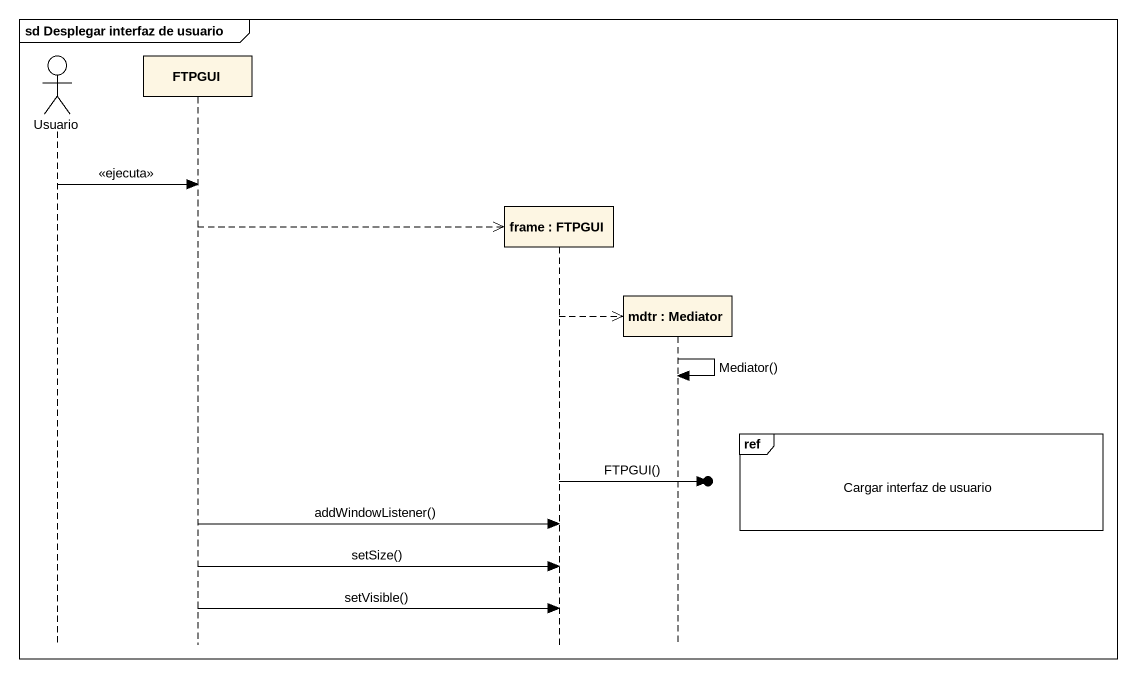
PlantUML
@startuml
mainframe sd Desplegar interfaz de usuario
hide footbox
actor Usuario
participant FTPGUI
participant "frame : FTPGUI" as frame_
participant "mdtr : Mediator" as mdtr

Usuario -> FTPGUI : <<ejecuta>>
FTPGUI -->> frame_ **
frame_ -->> mdtr **
mdtr -> mdtr : Mediator()
ref over mdtr : Cargar interfaz de usuario
frame_ ->o] : FTPGUI()
FTPGUI -> frame_ : addWindowListener()
FTPGUI -> frame_ : setSize()
FTPGUI -> frame_ : setVisible()
@enduml
